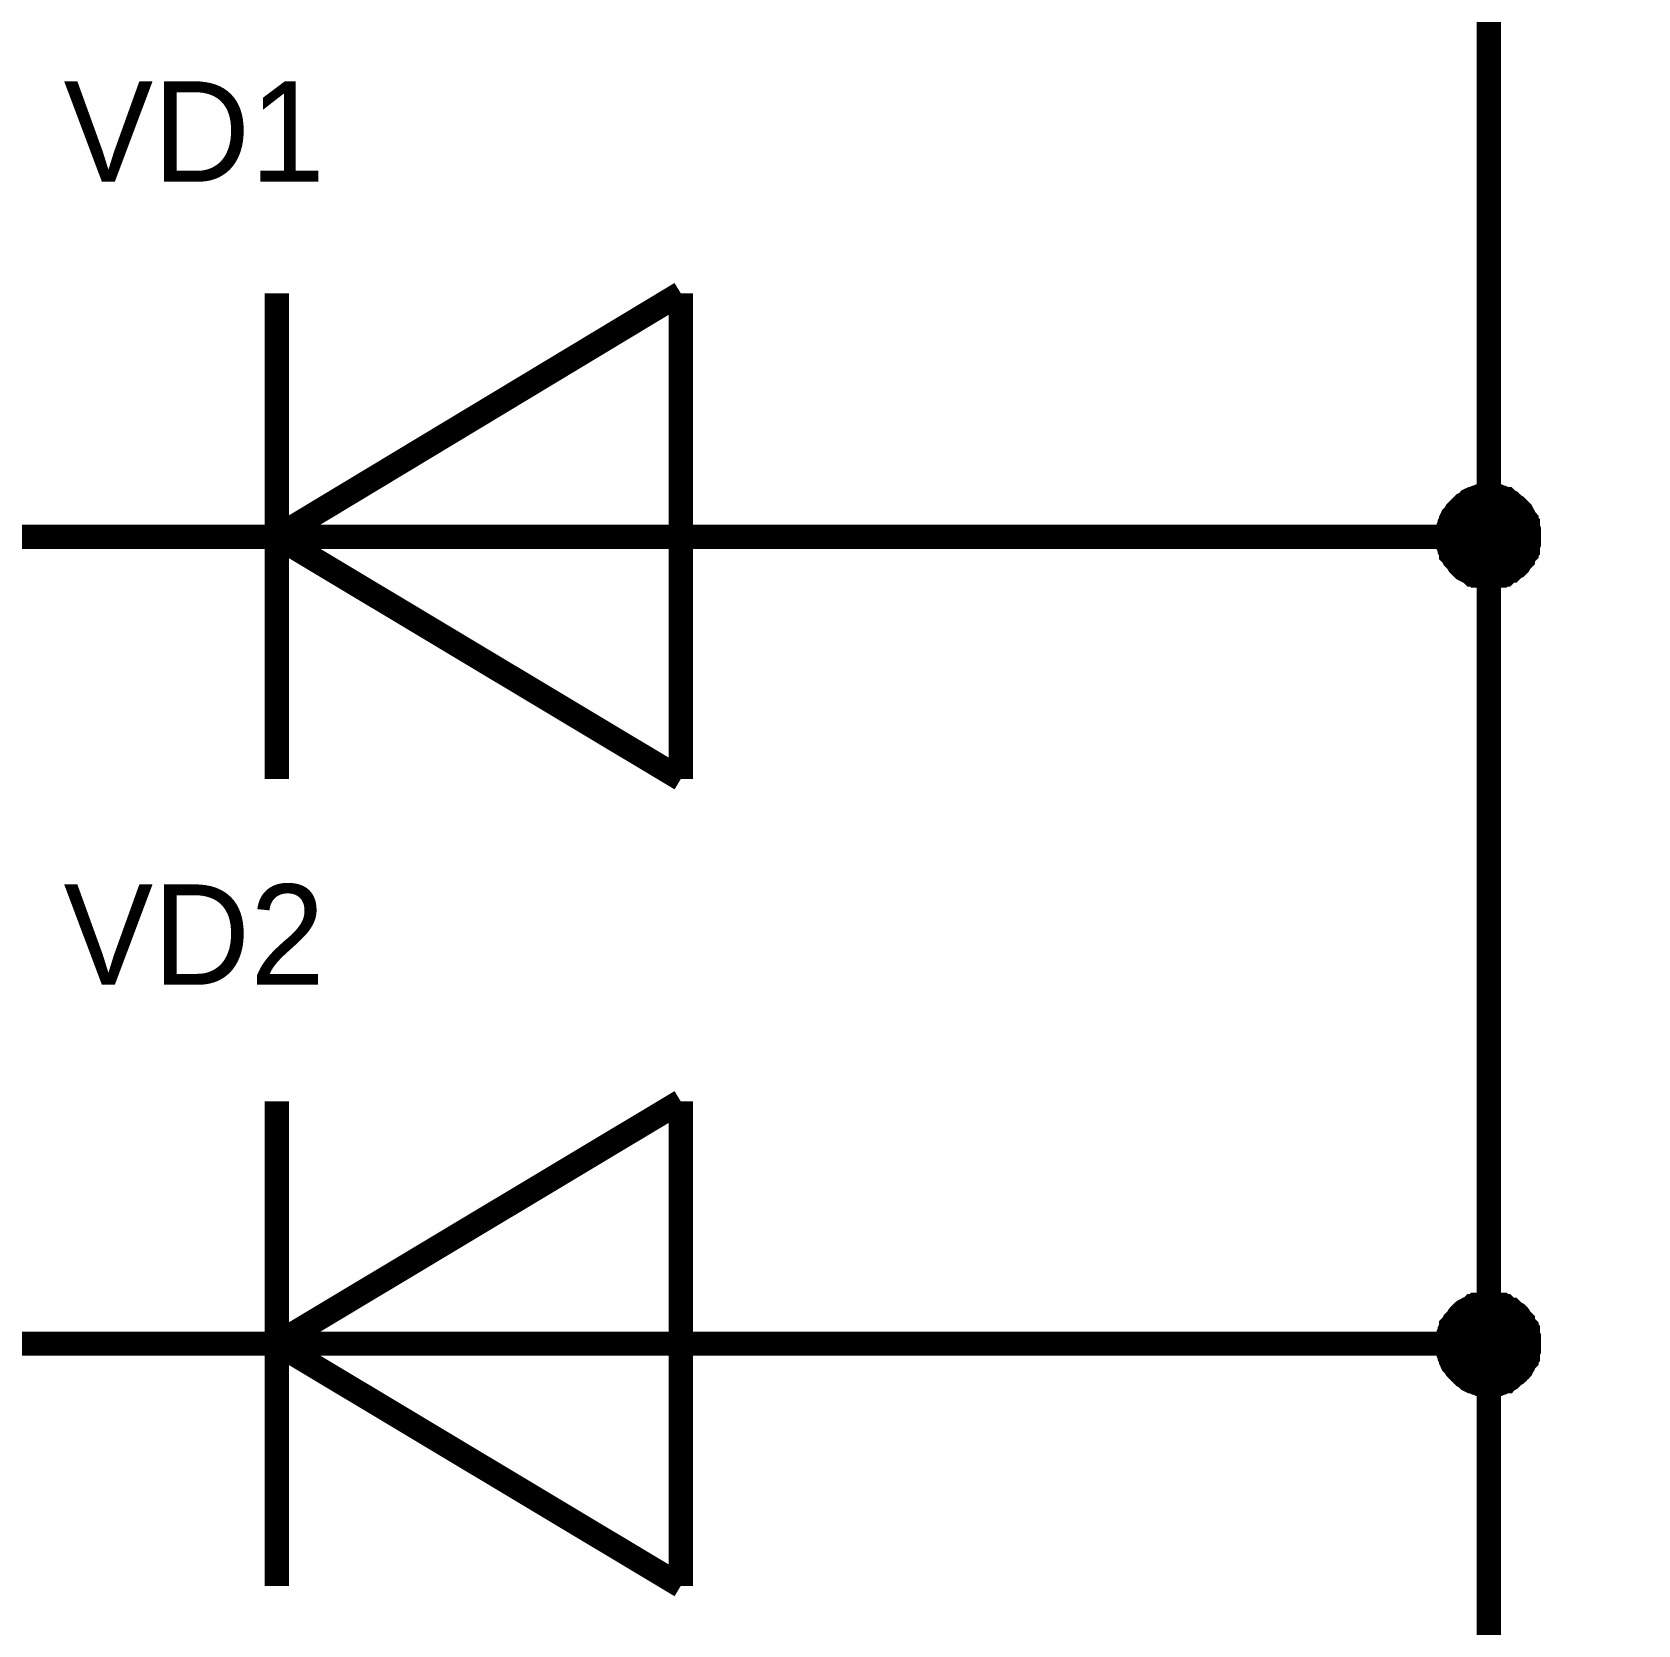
# Model space of a CAD drawing. Header units: millimetres. Extents: x 0 to 841, y 0 to 594.
# Drawn here: x 167.07 to 186.94, y 341.52 to 361.23 of the extents above; entities that cross this region are included whole.
import ezdxf

# ---------------------------------------------------------------- set-up
doc = ezdxf.new("R2010")
doc.units = ezdxf.units.MM
doc.layers.add('Sheet', color=255, linetype='Continuous')

msp = doc.modelspace()

# ---------------------------------------------------------------- linework, layer by layer
at = {"layer": 'Sheet', "const_width": 0.3}
for points in [[(200.079, 372.493), (185.095, 372.493), (185.095, 364.99), (185.095, 354.986), (185.095, 344.998), (185.095, 334.995), (185.095, 322.49), (135.11, 322.49)], [(175.094, 358), (170.094, 354.986)], [(170.094, 351.988), (170.094, 358)], [(175.094, 351.988), (175.094, 358)], [(184.582, 354.986), (184.582, 355.018), (184.582, 355.033), (184.582, 355.064), (184.598, 355.095), (184.598, 355.111), (184.613, 355.142), (184.613, 355.157), (184.629, 355.188), (184.629, 355.204), (184.644, 355.235), (184.66, 355.251), (184.675, 355.266), (184.691, 355.297), (184.706, 355.313), (184.722, 355.328), (184.737, 355.344), (184.753, 355.359), (184.768, 355.375), (184.784, 355.39), (184.815, 355.406), (184.831, 355.421), (184.846, 355.437), (184.877, 355.452), (184.893, 355.452), (184.924, 355.468), (184.939, 355.468), (184.97, 355.484), (184.986, 355.484), (185.017, 355.499), (185.048, 355.499), (185.063, 355.499), (185.095, 355.499)], [(184.582, 354.986), (184.582, 355.018), (184.582, 355.033), (184.582, 355.064), (184.598, 355.095), (184.598, 355.111), (184.613, 355.142), (184.613, 355.157), (184.629, 355.188), (184.629, 355.204), (184.644, 355.235), (184.66, 355.251), (184.675, 355.266), (184.691, 355.297), (184.706, 355.313), (184.722, 355.328), (184.737, 355.344), (184.753, 355.359), (184.768, 355.375), (184.784, 355.39), (184.815, 355.406), (184.831, 355.421), (184.846, 355.437), (184.877, 355.452), (184.893, 355.452), (184.924, 355.468), (184.939, 355.468), (184.97, 355.484), (184.986, 355.484), (185.017, 355.499), (185.048, 355.499), (185.063, 355.499), (185.095, 355.499)], [(184.582, 354.986), (184.582, 355.018), (184.582, 355.033), (184.582, 355.064), (184.598, 355.095), (184.598, 355.111), (184.613, 355.142), (184.613, 355.157), (184.629, 355.188), (184.629, 355.204), (184.644, 355.235), (184.66, 355.251), (184.675, 355.266), (184.691, 355.297), (184.706, 355.313), (184.722, 355.328), (184.737, 355.344), (184.753, 355.359), (184.768, 355.375), (184.784, 355.39), (184.815, 355.406), (184.831, 355.421), (184.846, 355.437), (184.877, 355.452), (184.893, 355.452), (184.924, 355.468), (184.939, 355.468), (184.97, 355.484), (184.986, 355.484), (185.017, 355.499), (185.048, 355.499), (185.063, 355.499), (185.095, 355.499)], [(184.582, 354.986), (184.582, 355.018), (184.582, 355.033), (184.582, 355.064), (184.598, 355.095), (184.598, 355.111), (184.613, 355.142), (184.613, 355.157), (184.629, 355.188), (184.629, 355.204), (184.644, 355.235), (184.66, 355.251), (184.675, 355.266), (184.691, 355.297), (184.706, 355.313), (184.722, 355.328), (184.737, 355.344), (184.753, 355.359), (184.768, 355.375), (184.784, 355.39), (184.815, 355.406), (184.831, 355.421), (184.846, 355.437), (184.877, 355.452), (184.893, 355.452), (184.924, 355.468), (184.939, 355.468), (184.97, 355.484), (184.986, 355.484), (185.017, 355.499), (185.048, 355.499), (185.063, 355.499), (185.095, 355.499)], [(184.582, 354.986), (184.582, 355.018), (184.582, 355.033), (184.582, 355.064), (184.598, 355.095), (184.598, 355.111), (184.613, 355.142), (184.613, 355.157), (184.629, 355.188), (184.629, 355.204), (184.644, 355.235), (184.66, 355.251), (184.675, 355.266), (184.691, 355.297), (184.706, 355.313), (184.722, 355.328), (184.737, 355.344), (184.753, 355.359), (184.768, 355.375), (184.784, 355.39), (184.815, 355.406), (184.831, 355.421), (184.846, 355.437), (184.877, 355.452), (184.893, 355.452), (184.924, 355.468), (184.939, 355.468), (184.97, 355.484), (184.986, 355.484), (185.017, 355.499), (185.048, 355.499), (185.063, 355.499), (185.095, 355.499)], [(184.582, 354.986), (184.582, 355.018), (184.582, 355.033), (184.582, 355.064), (184.598, 355.095), (184.598, 355.111), (184.613, 355.142), (184.613, 355.157), (184.629, 355.188), (184.629, 355.204), (184.644, 355.235), (184.66, 355.251), (184.675, 355.266), (184.691, 355.297), (184.706, 355.313), (184.722, 355.328), (184.737, 355.344), (184.753, 355.359), (184.768, 355.375), (184.784, 355.39), (184.815, 355.406), (184.831, 355.421), (184.846, 355.437), (184.877, 355.452), (184.893, 355.452), (184.924, 355.468), (184.939, 355.468), (184.97, 355.484), (184.986, 355.484), (185.017, 355.499), (185.048, 355.499), (185.063, 355.499), (185.095, 355.499)], [(184.582, 354.986), (184.582, 355.018), (184.582, 355.033), (184.582, 355.064), (184.598, 355.095), (184.598, 355.111), (184.613, 355.142), (184.613, 355.157), (184.629, 355.188), (184.629, 355.204), (184.644, 355.235), (184.66, 355.251), (184.675, 355.266), (184.691, 355.297), (184.706, 355.313), (184.722, 355.328), (184.737, 355.344), (184.753, 355.359), (184.768, 355.375), (184.784, 355.39), (184.815, 355.406), (184.831, 355.421), (184.846, 355.437), (184.877, 355.452), (184.893, 355.452), (184.924, 355.468), (184.939, 355.468), (184.97, 355.484), (184.986, 355.484), (185.017, 355.499), (185.048, 355.499), (185.063, 355.499), (185.095, 355.499)], [(184.582, 354.986), (184.582, 355.018), (184.582, 355.033), (184.582, 355.064), (184.598, 355.095), (184.598, 355.111), (184.613, 355.142), (184.613, 355.157), (184.629, 355.188), (184.629, 355.204), (184.644, 355.235), (184.66, 355.251), (184.675, 355.266), (184.691, 355.297), (184.706, 355.313), (184.722, 355.328), (184.737, 355.344), (184.753, 355.359), (184.768, 355.375), (184.784, 355.39), (184.815, 355.406), (184.831, 355.421), (184.846, 355.437), (184.877, 355.452), (184.893, 355.452), (184.924, 355.468), (184.939, 355.468), (184.97, 355.484), (184.986, 355.484), (185.017, 355.499), (185.048, 355.499), (185.063, 355.499), (185.095, 355.499)], [(185.095, 355.499), (185.095, 355.499)], [(185.095, 355.499), (185.126, 355.499), (185.141, 355.499), (185.172, 355.499), (185.203, 355.484), (185.219, 355.484), (185.25, 355.468), (185.265, 355.468), (185.296, 355.452), (185.312, 355.452), (185.327, 355.437), (185.359, 355.421), (185.374, 355.406), (185.39, 355.39), (185.405, 355.375), (185.436, 355.359), (185.452, 355.344), (185.467, 355.328), (185.483, 355.313), (185.498, 355.297), (185.514, 355.266), (185.514, 355.251), (185.529, 355.235), (185.545, 355.204), (185.56, 355.188), (185.56, 355.157), (185.576, 355.142), (185.576, 355.111), (185.576, 355.095), (185.591, 355.064), (185.591, 355.033), (185.591, 355.018), (185.591, 354.986)], [(185.095, 355.499), (185.095, 355.499)], [(185.095, 355.499), (185.126, 355.499), (185.141, 355.499), (185.172, 355.499), (185.203, 355.484), (185.219, 355.484), (185.25, 355.468), (185.265, 355.468), (185.296, 355.452), (185.312, 355.452), (185.327, 355.437), (185.359, 355.421), (185.374, 355.406), (185.39, 355.39), (185.405, 355.375), (185.436, 355.359), (185.452, 355.344), (185.467, 355.328), (185.483, 355.313), (185.498, 355.297), (185.514, 355.266), (185.514, 355.251), (185.529, 355.235), (185.545, 355.204), (185.56, 355.188), (185.56, 355.157), (185.576, 355.142), (185.576, 355.111), (185.576, 355.095), (185.591, 355.064), (185.591, 355.033), (185.591, 355.018), (185.591, 354.986)], [(185.095, 355.499), (185.095, 355.499)], [(185.095, 355.499), (185.126, 355.499), (185.141, 355.499), (185.172, 355.499), (185.203, 355.484), (185.219, 355.484), (185.25, 355.468), (185.265, 355.468), (185.296, 355.452), (185.312, 355.452), (185.327, 355.437), (185.359, 355.421), (185.374, 355.406), (185.39, 355.39), (185.405, 355.375), (185.436, 355.359), (185.452, 355.344), (185.467, 355.328), (185.483, 355.313), (185.498, 355.297), (185.514, 355.266), (185.514, 355.251), (185.529, 355.235), (185.545, 355.204), (185.56, 355.188), (185.56, 355.157), (185.576, 355.142), (185.576, 355.111), (185.576, 355.095), (185.591, 355.064), (185.591, 355.033), (185.591, 355.018), (185.591, 354.986)], [(185.095, 355.499), (185.095, 355.499)], [(185.095, 355.499), (185.126, 355.499), (185.141, 355.499), (185.172, 355.499), (185.203, 355.484), (185.219, 355.484), (185.25, 355.468), (185.265, 355.468), (185.296, 355.452), (185.312, 355.452), (185.327, 355.437), (185.359, 355.421), (185.374, 355.406), (185.39, 355.39), (185.405, 355.375), (185.436, 355.359), (185.452, 355.344), (185.467, 355.328), (185.483, 355.313), (185.498, 355.297), (185.514, 355.266), (185.514, 355.251), (185.529, 355.235), (185.545, 355.204), (185.56, 355.188), (185.56, 355.157), (185.576, 355.142), (185.576, 355.111), (185.576, 355.095), (185.591, 355.064), (185.591, 355.033), (185.591, 355.018), (185.591, 354.986)], [(185.095, 355.499), (185.095, 355.499)], [(185.095, 355.499), (185.126, 355.499), (185.141, 355.499), (185.172, 355.499), (185.203, 355.484), (185.219, 355.484), (185.25, 355.468), (185.265, 355.468), (185.296, 355.452), (185.312, 355.452), (185.327, 355.437), (185.359, 355.421), (185.374, 355.406), (185.39, 355.39), (185.405, 355.375), (185.436, 355.359), (185.452, 355.344), (185.467, 355.328), (185.483, 355.313), (185.498, 355.297), (185.514, 355.266), (185.514, 355.251), (185.529, 355.235), (185.545, 355.204), (185.56, 355.188), (185.56, 355.157), (185.576, 355.142), (185.576, 355.111), (185.576, 355.095), (185.591, 355.064), (185.591, 355.033), (185.591, 355.018), (185.591, 354.986)], [(185.095, 355.499), (185.095, 355.499)], [(185.095, 355.499), (185.126, 355.499), (185.141, 355.499), (185.172, 355.499), (185.203, 355.484), (185.219, 355.484), (185.25, 355.468), (185.265, 355.468), (185.296, 355.452), (185.312, 355.452), (185.327, 355.437), (185.359, 355.421), (185.374, 355.406), (185.39, 355.39), (185.405, 355.375), (185.436, 355.359), (185.452, 355.344), (185.467, 355.328), (185.483, 355.313), (185.498, 355.297), (185.514, 355.266), (185.514, 355.251), (185.529, 355.235), (185.545, 355.204), (185.56, 355.188), (185.56, 355.157), (185.576, 355.142), (185.576, 355.111), (185.576, 355.095), (185.591, 355.064), (185.591, 355.033), (185.591, 355.018), (185.591, 354.986)], [(185.095, 355.499), (185.095, 355.499)], [(185.095, 355.499), (185.126, 355.499), (185.141, 355.499), (185.172, 355.499), (185.203, 355.484), (185.219, 355.484), (185.25, 355.468), (185.265, 355.468), (185.296, 355.452), (185.312, 355.452), (185.327, 355.437), (185.359, 355.421), (185.374, 355.406), (185.39, 355.39), (185.405, 355.375), (185.436, 355.359), (185.452, 355.344), (185.467, 355.328), (185.483, 355.313), (185.498, 355.297), (185.514, 355.266), (185.514, 355.251), (185.529, 355.235), (185.545, 355.204), (185.56, 355.188), (185.56, 355.157), (185.576, 355.142), (185.576, 355.111), (185.576, 355.095), (185.591, 355.064), (185.591, 355.033), (185.591, 355.018), (185.591, 354.986)], [(185.095, 355.499), (185.095, 355.499)], [(185.095, 355.499), (185.126, 355.499), (185.141, 355.499), (185.172, 355.499), (185.203, 355.484), (185.219, 355.484), (185.25, 355.468), (185.265, 355.468), (185.296, 355.452), (185.312, 355.452), (185.327, 355.437), (185.359, 355.421), (185.374, 355.406), (185.39, 355.39), (185.405, 355.375), (185.436, 355.359), (185.452, 355.344), (185.467, 355.328), (185.483, 355.313), (185.498, 355.297), (185.514, 355.266), (185.514, 355.251), (185.529, 355.235), (185.545, 355.204), (185.56, 355.188), (185.56, 355.157), (185.576, 355.142), (185.576, 355.111), (185.576, 355.095), (185.591, 355.064), (185.591, 355.033), (185.591, 355.018), (185.591, 354.986)], [(167.594, 354.986), (165.094, 354.986)], [(177.594, 354.986), (167.594, 354.986)], [(170.094, 354.986), (175.094, 351.988)], [(177.594, 354.986), (180.094, 354.986)], [(180.094, 354.986), (185.095, 354.986)], [(185.095, 354.489), (185.063, 354.489), (185.048, 354.489), (185.017, 354.489), (184.986, 354.505), (184.97, 354.505), (184.939, 354.505), (184.924, 354.52), (184.893, 354.52), (184.877, 354.536), (184.846, 354.552), (184.831, 354.567), (184.815, 354.567), (184.784, 354.583), (184.768, 354.598), (184.753, 354.614), (184.737, 354.629), (184.722, 354.645), (184.706, 354.676), (184.691, 354.691), (184.675, 354.707), (184.66, 354.722), (184.644, 354.753), (184.629, 354.769), (184.629, 354.785), (184.613, 354.816), (184.613, 354.831), (184.598, 354.862), (184.598, 354.878), (184.582, 354.909), (184.582, 354.94), (184.582, 354.955), (184.582, 354.986)], [(184.582, 354.986), (184.582, 354.986)], [(185.095, 354.489), (185.063, 354.489), (185.048, 354.489), (185.017, 354.489), (184.986, 354.505), (184.97, 354.505), (184.939, 354.505), (184.924, 354.52), (184.893, 354.52), (184.877, 354.536), (184.846, 354.552), (184.831, 354.567), (184.815, 354.567), (184.784, 354.583), (184.768, 354.598), (184.753, 354.614), (184.737, 354.629), (184.722, 354.645), (184.706, 354.676), (184.691, 354.691), (184.675, 354.707), (184.66, 354.722), (184.644, 354.753), (184.629, 354.769), (184.629, 354.785), (184.613, 354.816), (184.613, 354.831), (184.598, 354.862), (184.598, 354.878), (184.582, 354.909), (184.582, 354.94), (184.582, 354.955), (184.582, 354.986)], [(184.582, 354.986), (184.582, 354.986)], [(185.095, 354.489), (185.063, 354.489), (185.048, 354.489), (185.017, 354.489), (184.986, 354.505), (184.97, 354.505), (184.939, 354.505), (184.924, 354.52), (184.893, 354.52), (184.877, 354.536), (184.846, 354.552), (184.831, 354.567), (184.815, 354.567), (184.784, 354.583), (184.768, 354.598), (184.753, 354.614), (184.737, 354.629), (184.722, 354.645), (184.706, 354.676), (184.691, 354.691), (184.675, 354.707), (184.66, 354.722), (184.644, 354.753), (184.629, 354.769), (184.629, 354.785), (184.613, 354.816), (184.613, 354.831), (184.598, 354.862), (184.598, 354.878), (184.582, 354.909), (184.582, 354.94), (184.582, 354.955), (184.582, 354.986)], [(184.582, 354.986), (184.582, 354.986)], [(185.095, 354.489), (185.063, 354.489), (185.048, 354.489), (185.017, 354.489), (184.986, 354.505), (184.97, 354.505), (184.939, 354.505), (184.924, 354.52), (184.893, 354.52), (184.877, 354.536), (184.846, 354.552), (184.831, 354.567), (184.815, 354.567), (184.784, 354.583), (184.768, 354.598), (184.753, 354.614), (184.737, 354.629), (184.722, 354.645), (184.706, 354.676), (184.691, 354.691), (184.675, 354.707), (184.66, 354.722), (184.644, 354.753), (184.629, 354.769), (184.629, 354.785), (184.613, 354.816), (184.613, 354.831), (184.598, 354.862), (184.598, 354.878), (184.582, 354.909), (184.582, 354.94), (184.582, 354.955), (184.582, 354.986)], [(184.582, 354.986), (184.582, 354.986)], [(185.095, 354.489), (185.063, 354.489), (185.048, 354.489), (185.017, 354.489), (184.986, 354.505), (184.97, 354.505), (184.939, 354.505), (184.924, 354.52), (184.893, 354.52), (184.877, 354.536), (184.846, 354.552), (184.831, 354.567), (184.815, 354.567), (184.784, 354.583), (184.768, 354.598), (184.753, 354.614), (184.737, 354.629), (184.722, 354.645), (184.706, 354.676), (184.691, 354.691), (184.675, 354.707), (184.66, 354.722), (184.644, 354.753), (184.629, 354.769), (184.629, 354.785), (184.613, 354.816), (184.613, 354.831), (184.598, 354.862), (184.598, 354.878), (184.582, 354.909), (184.582, 354.94), (184.582, 354.955), (184.582, 354.986)], [(184.582, 354.986), (184.582, 354.986)], [(185.095, 354.489), (185.063, 354.489), (185.048, 354.489), (185.017, 354.489), (184.986, 354.505), (184.97, 354.505), (184.939, 354.505), (184.924, 354.52), (184.893, 354.52), (184.877, 354.536), (184.846, 354.552), (184.831, 354.567), (184.815, 354.567), (184.784, 354.583), (184.768, 354.598), (184.753, 354.614), (184.737, 354.629), (184.722, 354.645), (184.706, 354.676), (184.691, 354.691), (184.675, 354.707), (184.66, 354.722), (184.644, 354.753), (184.629, 354.769), (184.629, 354.785), (184.613, 354.816), (184.613, 354.831), (184.598, 354.862), (184.598, 354.878), (184.582, 354.909), (184.582, 354.94), (184.582, 354.955), (184.582, 354.986)], [(184.582, 354.986), (184.582, 354.986)], [(185.095, 354.489), (185.063, 354.489), (185.048, 354.489), (185.017, 354.489), (184.986, 354.505), (184.97, 354.505), (184.939, 354.505), (184.924, 354.52), (184.893, 354.52), (184.877, 354.536), (184.846, 354.552), (184.831, 354.567), (184.815, 354.567), (184.784, 354.583), (184.768, 354.598), (184.753, 354.614), (184.737, 354.629), (184.722, 354.645), (184.706, 354.676), (184.691, 354.691), (184.675, 354.707), (184.66, 354.722), (184.644, 354.753), (184.629, 354.769), (184.629, 354.785), (184.613, 354.816), (184.613, 354.831), (184.598, 354.862), (184.598, 354.878), (184.582, 354.909), (184.582, 354.94), (184.582, 354.955), (184.582, 354.986)], [(184.582, 354.986), (184.582, 354.986)], [(185.095, 354.489), (185.063, 354.489), (185.048, 354.489), (185.017, 354.489), (184.986, 354.505), (184.97, 354.505), (184.939, 354.505), (184.924, 354.52), (184.893, 354.52), (184.877, 354.536), (184.846, 354.552), (184.831, 354.567), (184.815, 354.567), (184.784, 354.583), (184.768, 354.598), (184.753, 354.614), (184.737, 354.629), (184.722, 354.645), (184.706, 354.676), (184.691, 354.691), (184.675, 354.707), (184.66, 354.722), (184.644, 354.753), (184.629, 354.769), (184.629, 354.785), (184.613, 354.816), (184.613, 354.831), (184.598, 354.862), (184.598, 354.878), (184.582, 354.909), (184.582, 354.94), (184.582, 354.955), (184.582, 354.986)], [(184.582, 354.986), (184.582, 354.986)], [(185.591, 354.986), (185.591, 354.955), (185.591, 354.94), (185.591, 354.909), (185.576, 354.878), (185.576, 354.862), (185.576, 354.831), (185.56, 354.816), (185.56, 354.785), (185.545, 354.769), (185.529, 354.753), (185.514, 354.722), (185.514, 354.707), (185.498, 354.691), (185.483, 354.676), (185.467, 354.645), (185.452, 354.629), (185.436, 354.614), (185.405, 354.598), (185.39, 354.583), (185.374, 354.567), (185.359, 354.567), (185.327, 354.552), (185.312, 354.536), (185.296, 354.52), (185.265, 354.52), (185.25, 354.505), (185.219, 354.505), (185.203, 354.505), (185.172, 354.489), (185.141, 354.489), (185.126, 354.489), (185.095, 354.489)], [(185.591, 354.986), (185.591, 354.955), (185.591, 354.94), (185.591, 354.909), (185.576, 354.878), (185.576, 354.862), (185.576, 354.831), (185.56, 354.816), (185.56, 354.785), (185.545, 354.769), (185.529, 354.753), (185.514, 354.722), (185.514, 354.707), (185.498, 354.691), (185.483, 354.676), (185.467, 354.645), (185.452, 354.629), (185.436, 354.614), (185.405, 354.598), (185.39, 354.583), (185.374, 354.567), (185.359, 354.567), (185.327, 354.552), (185.312, 354.536), (185.296, 354.52), (185.265, 354.52), (185.25, 354.505), (185.219, 354.505), (185.203, 354.505), (185.172, 354.489), (185.141, 354.489), (185.126, 354.489), (185.095, 354.489)], [(185.591, 354.986), (185.591, 354.955), (185.591, 354.94), (185.591, 354.909), (185.576, 354.878), (185.576, 354.862), (185.576, 354.831), (185.56, 354.816), (185.56, 354.785), (185.545, 354.769), (185.529, 354.753), (185.514, 354.722), (185.514, 354.707), (185.498, 354.691), (185.483, 354.676), (185.467, 354.645), (185.452, 354.629), (185.436, 354.614), (185.405, 354.598), (185.39, 354.583), (185.374, 354.567), (185.359, 354.567), (185.327, 354.552), (185.312, 354.536), (185.296, 354.52), (185.265, 354.52), (185.25, 354.505), (185.219, 354.505), (185.203, 354.505), (185.172, 354.489), (185.141, 354.489), (185.126, 354.489), (185.095, 354.489)], [(185.591, 354.986), (185.591, 354.955), (185.591, 354.94), (185.591, 354.909), (185.576, 354.878), (185.576, 354.862), (185.576, 354.831), (185.56, 354.816), (185.56, 354.785), (185.545, 354.769), (185.529, 354.753), (185.514, 354.722), (185.514, 354.707), (185.498, 354.691), (185.483, 354.676), (185.467, 354.645), (185.452, 354.629), (185.436, 354.614), (185.405, 354.598), (185.39, 354.583), (185.374, 354.567), (185.359, 354.567), (185.327, 354.552), (185.312, 354.536), (185.296, 354.52), (185.265, 354.52), (185.25, 354.505), (185.219, 354.505), (185.203, 354.505), (185.172, 354.489), (185.141, 354.489), (185.126, 354.489), (185.095, 354.489)], [(185.591, 354.986), (185.591, 354.955), (185.591, 354.94), (185.591, 354.909), (185.576, 354.878), (185.576, 354.862), (185.576, 354.831), (185.56, 354.816), (185.56, 354.785), (185.545, 354.769), (185.529, 354.753), (185.514, 354.722), (185.514, 354.707), (185.498, 354.691), (185.483, 354.676), (185.467, 354.645), (185.452, 354.629), (185.436, 354.614), (185.405, 354.598), (185.39, 354.583), (185.374, 354.567), (185.359, 354.567), (185.327, 354.552), (185.312, 354.536), (185.296, 354.52), (185.265, 354.52), (185.25, 354.505), (185.219, 354.505), (185.203, 354.505), (185.172, 354.489), (185.141, 354.489), (185.126, 354.489), (185.095, 354.489)], [(185.591, 354.986), (185.591, 354.955), (185.591, 354.94), (185.591, 354.909), (185.576, 354.878), (185.576, 354.862), (185.576, 354.831), (185.56, 354.816), (185.56, 354.785), (185.545, 354.769), (185.529, 354.753), (185.514, 354.722), (185.514, 354.707), (185.498, 354.691), (185.483, 354.676), (185.467, 354.645), (185.452, 354.629), (185.436, 354.614), (185.405, 354.598), (185.39, 354.583), (185.374, 354.567), (185.359, 354.567), (185.327, 354.552), (185.312, 354.536), (185.296, 354.52), (185.265, 354.52), (185.25, 354.505), (185.219, 354.505), (185.203, 354.505), (185.172, 354.489), (185.141, 354.489), (185.126, 354.489), (185.095, 354.489)], [(185.591, 354.986), (185.591, 354.955), (185.591, 354.94), (185.591, 354.909), (185.576, 354.878), (185.576, 354.862), (185.576, 354.831), (185.56, 354.816), (185.56, 354.785), (185.545, 354.769), (185.529, 354.753), (185.514, 354.722), (185.514, 354.707), (185.498, 354.691), (185.483, 354.676), (185.467, 354.645), (185.452, 354.629), (185.436, 354.614), (185.405, 354.598), (185.39, 354.583), (185.374, 354.567), (185.359, 354.567), (185.327, 354.552), (185.312, 354.536), (185.296, 354.52), (185.265, 354.52), (185.25, 354.505), (185.219, 354.505), (185.203, 354.505), (185.172, 354.489), (185.141, 354.489), (185.126, 354.489), (185.095, 354.489)], [(185.591, 354.986), (185.591, 354.955), (185.591, 354.94), (185.591, 354.909), (185.576, 354.878), (185.576, 354.862), (185.576, 354.831), (185.56, 354.816), (185.56, 354.785), (185.545, 354.769), (185.529, 354.753), (185.514, 354.722), (185.514, 354.707), (185.498, 354.691), (185.483, 354.676), (185.467, 354.645), (185.452, 354.629), (185.436, 354.614), (185.405, 354.598), (185.39, 354.583), (185.374, 354.567), (185.359, 354.567), (185.327, 354.552), (185.312, 354.536), (185.296, 354.52), (185.265, 354.52), (185.25, 354.505), (185.219, 354.505), (185.203, 354.505), (185.172, 354.489), (185.141, 354.489), (185.126, 354.489), (185.095, 354.489)], [(185.591, 354.986), (185.591, 354.986), (185.591, 354.986), (185.591, 354.986), (185.591, 354.986), (185.591, 354.986), (185.591, 354.986), (185.591, 354.986), (185.591, 354.986), (185.591, 354.986), (185.591, 354.986), (185.591, 354.986), (185.591, 354.986), (185.591, 354.986), (185.591, 354.986), (185.591, 354.986), (185.591, 354.986), (185.591, 354.986), (185.591, 354.986), (185.591, 354.986), (185.591, 354.986), (185.591, 354.986), (185.591, 354.986), (185.591, 354.986), (185.591, 354.986), (185.591, 354.986), (185.591, 354.986), (185.591, 354.986), (185.591, 354.986), (185.591, 354.986), (185.591, 354.986), (185.591, 354.986), (185.591, 354.986)], [(185.591, 354.986), (185.591, 354.986)], [(185.591, 354.986), (185.591, 354.986), (185.591, 354.986), (185.591, 354.986), (185.591, 354.986), (185.591, 354.986), (185.591, 354.986), (185.591, 354.986), (185.591, 354.986), (185.591, 354.986), (185.591, 354.986), (185.591, 354.986), (185.591, 354.986), (185.591, 354.986), (185.591, 354.986), (185.591, 354.986), (185.591, 354.986), (185.591, 354.986), (185.591, 354.986), (185.591, 354.986), (185.591, 354.986), (185.591, 354.986), (185.591, 354.986), (185.591, 354.986), (185.591, 354.986), (185.591, 354.986), (185.591, 354.986), (185.591, 354.986), (185.591, 354.986), (185.591, 354.986), (185.591, 354.986), (185.591, 354.986), (185.591, 354.986)], [(185.591, 354.986), (185.591, 354.986)], [(185.591, 354.986), (185.591, 354.986), (185.591, 354.986), (185.591, 354.986), (185.591, 354.986), (185.591, 354.986), (185.591, 354.986), (185.591, 354.986), (185.591, 354.986), (185.591, 354.986), (185.591, 354.986), (185.591, 354.986), (185.591, 354.986), (185.591, 354.986), (185.591, 354.986), (185.591, 354.986), (185.591, 354.986), (185.591, 354.986), (185.591, 354.986), (185.591, 354.986), (185.591, 354.986), (185.591, 354.986), (185.591, 354.986), (185.591, 354.986), (185.591, 354.986), (185.591, 354.986), (185.591, 354.986), (185.591, 354.986), (185.591, 354.986), (185.591, 354.986), (185.591, 354.986), (185.591, 354.986), (185.591, 354.986)], [(185.591, 354.986), (185.591, 354.986)], [(185.591, 354.986), (185.591, 354.986), (185.591, 354.986), (185.591, 354.986), (185.591, 354.986), (185.591, 354.986), (185.591, 354.986), (185.591, 354.986), (185.591, 354.986), (185.591, 354.986), (185.591, 354.986), (185.591, 354.986), (185.591, 354.986), (185.591, 354.986), (185.591, 354.986), (185.591, 354.986), (185.591, 354.986), (185.591, 354.986), (185.591, 354.986), (185.591, 354.986), (185.591, 354.986), (185.591, 354.986), (185.591, 354.986), (185.591, 354.986), (185.591, 354.986), (185.591, 354.986), (185.591, 354.986), (185.591, 354.986), (185.591, 354.986), (185.591, 354.986), (185.591, 354.986), (185.591, 354.986), (185.591, 354.986)], [(185.591, 354.986), (185.591, 354.986)], [(185.591, 354.986), (185.591, 354.986), (185.591, 354.986), (185.591, 354.986), (185.591, 354.986), (185.591, 354.986), (185.591, 354.986), (185.591, 354.986), (185.591, 354.986), (185.591, 354.986), (185.591, 354.986), (185.591, 354.986), (185.591, 354.986), (185.591, 354.986), (185.591, 354.986), (185.591, 354.986), (185.591, 354.986), (185.591, 354.986), (185.591, 354.986), (185.591, 354.986), (185.591, 354.986), (185.591, 354.986), (185.591, 354.986), (185.591, 354.986), (185.591, 354.986), (185.591, 354.986), (185.591, 354.986), (185.591, 354.986), (185.591, 354.986), (185.591, 354.986), (185.591, 354.986), (185.591, 354.986), (185.591, 354.986)], [(185.591, 354.986), (185.591, 354.986)], [(185.591, 354.986), (185.591, 354.986), (185.591, 354.986), (185.591, 354.986), (185.591, 354.986), (185.591, 354.986), (185.591, 354.986), (185.591, 354.986), (185.591, 354.986), (185.591, 354.986), (185.591, 354.986), (185.591, 354.986), (185.591, 354.986), (185.591, 354.986), (185.591, 354.986), (185.591, 354.986), (185.591, 354.986), (185.591, 354.986), (185.591, 354.986), (185.591, 354.986), (185.591, 354.986), (185.591, 354.986), (185.591, 354.986), (185.591, 354.986), (185.591, 354.986), (185.591, 354.986), (185.591, 354.986), (185.591, 354.986), (185.591, 354.986), (185.591, 354.986), (185.591, 354.986), (185.591, 354.986), (185.591, 354.986)], [(185.591, 354.986), (185.591, 354.986)], [(185.591, 354.986), (185.591, 354.986), (185.591, 354.986), (185.591, 354.986), (185.591, 354.986), (185.591, 354.986), (185.591, 354.986), (185.591, 354.986), (185.591, 354.986), (185.591, 354.986), (185.591, 354.986), (185.591, 354.986), (185.591, 354.986), (185.591, 354.986), (185.591, 354.986), (185.591, 354.986), (185.591, 354.986), (185.591, 354.986), (185.591, 354.986), (185.591, 354.986), (185.591, 354.986), (185.591, 354.986), (185.591, 354.986), (185.591, 354.986), (185.591, 354.986), (185.591, 354.986), (185.591, 354.986), (185.591, 354.986), (185.591, 354.986), (185.591, 354.986), (185.591, 354.986), (185.591, 354.986), (185.591, 354.986)], [(185.591, 354.986), (185.591, 354.986)], [(185.591, 354.986), (185.591, 354.986), (185.591, 354.986), (185.591, 354.986), (185.591, 354.986), (185.591, 354.986), (185.591, 354.986), (185.591, 354.986), (185.591, 354.986), (185.591, 354.986), (185.591, 354.986), (185.591, 354.986), (185.591, 354.986), (185.591, 354.986), (185.591, 354.986), (185.591, 354.986), (185.591, 354.986), (185.591, 354.986), (185.591, 354.986), (185.591, 354.986), (185.591, 354.986), (185.591, 354.986), (185.591, 354.986), (185.591, 354.986), (185.591, 354.986), (185.591, 354.986), (185.591, 354.986), (185.591, 354.986), (185.591, 354.986), (185.591, 354.986), (185.591, 354.986), (185.591, 354.986), (185.591, 354.986)], [(185.591, 354.986), (185.591, 354.986)], [(175.094, 347.996), (170.094, 344.998)], [(170.094, 342), (170.094, 347.996)], [(175.094, 342), (175.094, 347.996)], [(184.582, 344.998), (184.582, 345.029), (184.582, 345.045), (184.582, 345.076), (184.598, 345.107), (184.598, 345.123), (184.613, 345.154), (184.613, 345.169), (184.629, 345.2), (184.629, 345.216), (184.644, 345.231), (184.66, 345.263), (184.675, 345.278), (184.691, 345.294), (184.706, 345.309), (184.722, 345.34), (184.737, 345.356), (184.753, 345.371), (184.768, 345.387), (184.784, 345.402), (184.815, 345.418), (184.831, 345.418), (184.846, 345.433), (184.877, 345.449), (184.893, 345.464), (184.924, 345.464), (184.939, 345.48), (184.97, 345.48), (184.986, 345.48), (185.017, 345.496), (185.048, 345.496), (185.063, 345.496), (185.095, 345.496)], [(184.582, 344.998), (184.582, 345.029), (184.582, 345.045), (184.582, 345.076), (184.598, 345.107), (184.598, 345.123), (184.613, 345.154), (184.613, 345.169), (184.629, 345.2), (184.629, 345.216), (184.644, 345.231), (184.66, 345.263), (184.675, 345.278), (184.691, 345.294), (184.706, 345.309), (184.722, 345.34), (184.737, 345.356), (184.753, 345.371), (184.768, 345.387), (184.784, 345.402), (184.815, 345.418), (184.831, 345.418), (184.846, 345.433), (184.877, 345.449), (184.893, 345.464), (184.924, 345.464), (184.939, 345.48), (184.97, 345.48), (184.986, 345.48), (185.017, 345.496), (185.048, 345.496), (185.063, 345.496), (185.095, 345.496)], [(184.582, 344.998), (184.582, 345.029), (184.582, 345.045), (184.582, 345.076), (184.598, 345.107), (184.598, 345.123), (184.613, 345.154), (184.613, 345.169), (184.629, 345.2), (184.629, 345.216), (184.644, 345.231), (184.66, 345.263), (184.675, 345.278), (184.691, 345.294), (184.706, 345.309), (184.722, 345.34), (184.737, 345.356), (184.753, 345.371), (184.768, 345.387), (184.784, 345.402), (184.815, 345.418), (184.831, 345.418), (184.846, 345.433), (184.877, 345.449), (184.893, 345.464), (184.924, 345.464), (184.939, 345.48), (184.97, 345.48), (184.986, 345.48), (185.017, 345.496), (185.048, 345.496), (185.063, 345.496), (185.095, 345.496)], [(184.582, 344.998), (184.582, 345.029), (184.582, 345.045), (184.582, 345.076), (184.598, 345.107), (184.598, 345.123), (184.613, 345.154), (184.613, 345.169), (184.629, 345.2), (184.629, 345.216), (184.644, 345.231), (184.66, 345.263), (184.675, 345.278), (184.691, 345.294), (184.706, 345.309), (184.722, 345.34), (184.737, 345.356), (184.753, 345.371), (184.768, 345.387), (184.784, 345.402), (184.815, 345.418), (184.831, 345.418), (184.846, 345.433), (184.877, 345.449), (184.893, 345.464), (184.924, 345.464), (184.939, 345.48), (184.97, 345.48), (184.986, 345.48), (185.017, 345.496), (185.048, 345.496), (185.063, 345.496), (185.095, 345.496)], [(184.582, 344.998), (184.582, 345.029), (184.582, 345.045), (184.582, 345.076), (184.598, 345.107), (184.598, 345.123), (184.613, 345.154), (184.613, 345.169), (184.629, 345.2), (184.629, 345.216), (184.644, 345.231), (184.66, 345.263), (184.675, 345.278), (184.691, 345.294), (184.706, 345.309), (184.722, 345.34), (184.737, 345.356), (184.753, 345.371), (184.768, 345.387), (184.784, 345.402), (184.815, 345.418), (184.831, 345.418), (184.846, 345.433), (184.877, 345.449), (184.893, 345.464), (184.924, 345.464), (184.939, 345.48), (184.97, 345.48), (184.986, 345.48), (185.017, 345.496), (185.048, 345.496), (185.063, 345.496), (185.095, 345.496)], [(184.582, 344.998), (184.582, 345.029), (184.582, 345.045), (184.582, 345.076), (184.598, 345.107), (184.598, 345.123), (184.613, 345.154), (184.613, 345.169), (184.629, 345.2), (184.629, 345.216), (184.644, 345.231), (184.66, 345.263), (184.675, 345.278), (184.691, 345.294), (184.706, 345.309), (184.722, 345.34), (184.737, 345.356), (184.753, 345.371), (184.768, 345.387), (184.784, 345.402), (184.815, 345.418), (184.831, 345.418), (184.846, 345.433), (184.877, 345.449), (184.893, 345.464), (184.924, 345.464), (184.939, 345.48), (184.97, 345.48), (184.986, 345.48), (185.017, 345.496), (185.048, 345.496), (185.063, 345.496), (185.095, 345.496)], [(184.582, 344.998), (184.582, 345.029), (184.582, 345.045), (184.582, 345.076), (184.598, 345.107), (184.598, 345.123), (184.613, 345.154), (184.613, 345.169), (184.629, 345.2), (184.629, 345.216), (184.644, 345.231), (184.66, 345.263), (184.675, 345.278), (184.691, 345.294), (184.706, 345.309), (184.722, 345.34), (184.737, 345.356), (184.753, 345.371), (184.768, 345.387), (184.784, 345.402), (184.815, 345.418), (184.831, 345.418), (184.846, 345.433), (184.877, 345.449), (184.893, 345.464), (184.924, 345.464), (184.939, 345.48), (184.97, 345.48), (184.986, 345.48), (185.017, 345.496), (185.048, 345.496), (185.063, 345.496), (185.095, 345.496)], [(184.582, 344.998), (184.582, 345.029), (184.582, 345.045), (184.582, 345.076), (184.598, 345.107), (184.598, 345.123), (184.613, 345.154), (184.613, 345.169), (184.629, 345.2), (184.629, 345.216), (184.644, 345.231), (184.66, 345.263), (184.675, 345.278), (184.691, 345.294), (184.706, 345.309), (184.722, 345.34), (184.737, 345.356), (184.753, 345.371), (184.768, 345.387), (184.784, 345.402), (184.815, 345.418), (184.831, 345.418), (184.846, 345.433), (184.877, 345.449), (184.893, 345.464), (184.924, 345.464), (184.939, 345.48), (184.97, 345.48), (184.986, 345.48), (185.017, 345.496), (185.048, 345.496), (185.063, 345.496), (185.095, 345.496)], [(185.095, 345.496), (185.095, 345.496)], [(185.095, 345.496), (185.126, 345.496), (185.141, 345.496), (185.172, 345.496), (185.203, 345.48), (185.219, 345.48), (185.25, 345.48), (185.265, 345.464), (185.296, 345.464), (185.312, 345.449), (185.327, 345.433), (185.359, 345.418), (185.374, 345.418), (185.39, 345.402), (185.405, 345.387), (185.436, 345.371), (185.452, 345.356), (185.467, 345.34), (185.483, 345.309), (185.498, 345.294), (185.514, 345.278), (185.514, 345.263), (185.529, 345.231), (185.545, 345.216), (185.56, 345.2), (185.56, 345.169), (185.576, 345.154), (185.576, 345.123), (185.576, 345.107), (185.591, 345.076), (185.591, 345.045), (185.591, 345.029), (185.591, 344.998)], [(185.095, 345.496), (185.095, 345.496)], [(185.095, 345.496), (185.126, 345.496), (185.141, 345.496), (185.172, 345.496), (185.203, 345.48), (185.219, 345.48), (185.25, 345.48), (185.265, 345.464), (185.296, 345.464), (185.312, 345.449), (185.327, 345.433), (185.359, 345.418), (185.374, 345.418), (185.39, 345.402), (185.405, 345.387), (185.436, 345.371), (185.452, 345.356), (185.467, 345.34), (185.483, 345.309), (185.498, 345.294), (185.514, 345.278), (185.514, 345.263), (185.529, 345.231), (185.545, 345.216), (185.56, 345.2), (185.56, 345.169), (185.576, 345.154), (185.576, 345.123), (185.576, 345.107), (185.591, 345.076), (185.591, 345.045), (185.591, 345.029), (185.591, 344.998)], [(185.095, 345.496), (185.095, 345.496)], [(185.095, 345.496), (185.126, 345.496), (185.141, 345.496), (185.172, 345.496), (185.203, 345.48), (185.219, 345.48), (185.25, 345.48), (185.265, 345.464), (185.296, 345.464), (185.312, 345.449), (185.327, 345.433), (185.359, 345.418), (185.374, 345.418), (185.39, 345.402), (185.405, 345.387), (185.436, 345.371), (185.452, 345.356), (185.467, 345.34), (185.483, 345.309), (185.498, 345.294), (185.514, 345.278), (185.514, 345.263), (185.529, 345.231), (185.545, 345.216), (185.56, 345.2), (185.56, 345.169), (185.576, 345.154), (185.576, 345.123), (185.576, 345.107), (185.591, 345.076), (185.591, 345.045), (185.591, 345.029), (185.591, 344.998)], [(185.095, 345.496), (185.095, 345.496)], [(185.095, 345.496), (185.126, 345.496), (185.141, 345.496), (185.172, 345.496), (185.203, 345.48), (185.219, 345.48), (185.25, 345.48), (185.265, 345.464), (185.296, 345.464), (185.312, 345.449), (185.327, 345.433), (185.359, 345.418), (185.374, 345.418), (185.39, 345.402), (185.405, 345.387), (185.436, 345.371), (185.452, 345.356), (185.467, 345.34), (185.483, 345.309), (185.498, 345.294), (185.514, 345.278), (185.514, 345.263), (185.529, 345.231), (185.545, 345.216), (185.56, 345.2), (185.56, 345.169), (185.576, 345.154), (185.576, 345.123), (185.576, 345.107), (185.591, 345.076), (185.591, 345.045), (185.591, 345.029), (185.591, 344.998)], [(185.095, 345.496), (185.095, 345.496)], [(185.095, 345.496), (185.126, 345.496), (185.141, 345.496), (185.172, 345.496), (185.203, 345.48), (185.219, 345.48), (185.25, 345.48), (185.265, 345.464), (185.296, 345.464), (185.312, 345.449), (185.327, 345.433), (185.359, 345.418), (185.374, 345.418), (185.39, 345.402), (185.405, 345.387), (185.436, 345.371), (185.452, 345.356), (185.467, 345.34), (185.483, 345.309), (185.498, 345.294), (185.514, 345.278), (185.514, 345.263), (185.529, 345.231), (185.545, 345.216), (185.56, 345.2), (185.56, 345.169), (185.576, 345.154), (185.576, 345.123), (185.576, 345.107), (185.591, 345.076), (185.591, 345.045), (185.591, 345.029), (185.591, 344.998)], [(185.095, 345.496), (185.095, 345.496)], [(185.095, 345.496), (185.126, 345.496), (185.141, 345.496), (185.172, 345.496), (185.203, 345.48), (185.219, 345.48), (185.25, 345.48), (185.265, 345.464), (185.296, 345.464), (185.312, 345.449), (185.327, 345.433), (185.359, 345.418), (185.374, 345.418), (185.39, 345.402), (185.405, 345.387), (185.436, 345.371), (185.452, 345.356), (185.467, 345.34), (185.483, 345.309), (185.498, 345.294), (185.514, 345.278), (185.514, 345.263), (185.529, 345.231), (185.545, 345.216), (185.56, 345.2), (185.56, 345.169), (185.576, 345.154), (185.576, 345.123), (185.576, 345.107), (185.591, 345.076), (185.591, 345.045), (185.591, 345.029), (185.591, 344.998)], [(185.095, 345.496), (185.095, 345.496)], [(185.095, 345.496), (185.126, 345.496), (185.141, 345.496), (185.172, 345.496), (185.203, 345.48), (185.219, 345.48), (185.25, 345.48), (185.265, 345.464), (185.296, 345.464), (185.312, 345.449), (185.327, 345.433), (185.359, 345.418), (185.374, 345.418), (185.39, 345.402), (185.405, 345.387), (185.436, 345.371), (185.452, 345.356), (185.467, 345.34), (185.483, 345.309), (185.498, 345.294), (185.514, 345.278), (185.514, 345.263), (185.529, 345.231), (185.545, 345.216), (185.56, 345.2), (185.56, 345.169), (185.576, 345.154), (185.576, 345.123), (185.576, 345.107), (185.591, 345.076), (185.591, 345.045), (185.591, 345.029), (185.591, 344.998)], [(185.095, 345.496), (185.095, 345.496)], [(185.095, 345.496), (185.126, 345.496), (185.141, 345.496), (185.172, 345.496), (185.203, 345.48), (185.219, 345.48), (185.25, 345.48), (185.265, 345.464), (185.296, 345.464), (185.312, 345.449), (185.327, 345.433), (185.359, 345.418), (185.374, 345.418), (185.39, 345.402), (185.405, 345.387), (185.436, 345.371), (185.452, 345.356), (185.467, 345.34), (185.483, 345.309), (185.498, 345.294), (185.514, 345.278), (185.514, 345.263), (185.529, 345.231), (185.545, 345.216), (185.56, 345.2), (185.56, 345.169), (185.576, 345.154), (185.576, 345.123), (185.576, 345.107), (185.591, 345.076), (185.591, 345.045), (185.591, 345.029), (185.591, 344.998)], [(167.594, 344.998), (165.094, 344.998)], [(177.594, 344.998), (167.594, 344.998)], [(170.094, 344.998), (175.094, 342)], [(177.594, 344.998), (180.094, 344.998)], [(180.094, 344.998), (185.095, 344.998)], [(185.095, 344.486), (185.063, 344.486), (185.048, 344.486), (185.017, 344.486), (184.986, 344.501), (184.97, 344.501), (184.939, 344.517), (184.924, 344.517), (184.893, 344.532), (184.877, 344.532), (184.846, 344.548), (184.831, 344.563), (184.815, 344.579), (184.784, 344.595), (184.768, 344.61), (184.753, 344.626), (184.737, 344.641), (184.722, 344.657), (184.706, 344.672), (184.691, 344.688), (184.675, 344.719), (184.66, 344.734), (184.644, 344.75), (184.629, 344.781), (184.629, 344.796), (184.613, 344.828), (184.613, 344.843), (184.598, 344.874), (184.598, 344.89), (184.582, 344.921), (184.582, 344.952), (184.582, 344.967), (184.582, 344.998)], [(184.582, 344.998), (184.582, 344.998)], [(185.095, 344.486), (185.063, 344.486), (185.048, 344.486), (185.017, 344.486), (184.986, 344.501), (184.97, 344.501), (184.939, 344.517), (184.924, 344.517), (184.893, 344.532), (184.877, 344.532), (184.846, 344.548), (184.831, 344.563), (184.815, 344.579), (184.784, 344.595), (184.768, 344.61), (184.753, 344.626), (184.737, 344.641), (184.722, 344.657), (184.706, 344.672), (184.691, 344.688), (184.675, 344.719), (184.66, 344.734), (184.644, 344.75), (184.629, 344.781), (184.629, 344.796), (184.613, 344.828), (184.613, 344.843), (184.598, 344.874), (184.598, 344.89), (184.582, 344.921), (184.582, 344.952), (184.582, 344.967), (184.582, 344.998)], [(184.582, 344.998), (184.582, 344.998)], [(185.095, 344.486), (185.063, 344.486), (185.048, 344.486), (185.017, 344.486), (184.986, 344.501), (184.97, 344.501), (184.939, 344.517), (184.924, 344.517), (184.893, 344.532), (184.877, 344.532), (184.846, 344.548), (184.831, 344.563), (184.815, 344.579), (184.784, 344.595), (184.768, 344.61), (184.753, 344.626), (184.737, 344.641), (184.722, 344.657), (184.706, 344.672), (184.691, 344.688), (184.675, 344.719), (184.66, 344.734), (184.644, 344.75), (184.629, 344.781), (184.629, 344.796), (184.613, 344.828), (184.613, 344.843), (184.598, 344.874), (184.598, 344.89), (184.582, 344.921), (184.582, 344.952), (184.582, 344.967), (184.582, 344.998)], [(184.582, 344.998), (184.582, 344.998)], [(185.095, 344.486), (185.063, 344.486), (185.048, 344.486), (185.017, 344.486), (184.986, 344.501), (184.97, 344.501), (184.939, 344.517), (184.924, 344.517), (184.893, 344.532), (184.877, 344.532), (184.846, 344.548), (184.831, 344.563), (184.815, 344.579), (184.784, 344.595), (184.768, 344.61), (184.753, 344.626), (184.737, 344.641), (184.722, 344.657), (184.706, 344.672), (184.691, 344.688), (184.675, 344.719), (184.66, 344.734), (184.644, 344.75), (184.629, 344.781), (184.629, 344.796), (184.613, 344.828), (184.613, 344.843), (184.598, 344.874), (184.598, 344.89), (184.582, 344.921), (184.582, 344.952), (184.582, 344.967), (184.582, 344.998)], [(184.582, 344.998), (184.582, 344.998)], [(185.095, 344.486), (185.063, 344.486), (185.048, 344.486), (185.017, 344.486), (184.986, 344.501), (184.97, 344.501), (184.939, 344.517), (184.924, 344.517), (184.893, 344.532), (184.877, 344.532), (184.846, 344.548), (184.831, 344.563), (184.815, 344.579), (184.784, 344.595), (184.768, 344.61), (184.753, 344.626), (184.737, 344.641), (184.722, 344.657), (184.706, 344.672), (184.691, 344.688), (184.675, 344.719), (184.66, 344.734), (184.644, 344.75), (184.629, 344.781), (184.629, 344.796), (184.613, 344.828), (184.613, 344.843), (184.598, 344.874), (184.598, 344.89), (184.582, 344.921), (184.582, 344.952), (184.582, 344.967), (184.582, 344.998)], [(184.582, 344.998), (184.582, 344.998)], [(185.095, 344.486), (185.063, 344.486), (185.048, 344.486), (185.017, 344.486), (184.986, 344.501), (184.97, 344.501), (184.939, 344.517), (184.924, 344.517), (184.893, 344.532), (184.877, 344.532), (184.846, 344.548), (184.831, 344.563), (184.815, 344.579), (184.784, 344.595), (184.768, 344.61), (184.753, 344.626), (184.737, 344.641), (184.722, 344.657), (184.706, 344.672), (184.691, 344.688), (184.675, 344.719), (184.66, 344.734), (184.644, 344.75), (184.629, 344.781), (184.629, 344.796), (184.613, 344.828), (184.613, 344.843), (184.598, 344.874), (184.598, 344.89), (184.582, 344.921), (184.582, 344.952), (184.582, 344.967), (184.582, 344.998)], [(184.582, 344.998), (184.582, 344.998)], [(185.095, 344.486), (185.063, 344.486), (185.048, 344.486), (185.017, 344.486), (184.986, 344.501), (184.97, 344.501), (184.939, 344.517), (184.924, 344.517), (184.893, 344.532), (184.877, 344.532), (184.846, 344.548), (184.831, 344.563), (184.815, 344.579), (184.784, 344.595), (184.768, 344.61), (184.753, 344.626), (184.737, 344.641), (184.722, 344.657), (184.706, 344.672), (184.691, 344.688), (184.675, 344.719), (184.66, 344.734), (184.644, 344.75), (184.629, 344.781), (184.629, 344.796), (184.613, 344.828), (184.613, 344.843), (184.598, 344.874), (184.598, 344.89), (184.582, 344.921), (184.582, 344.952), (184.582, 344.967), (184.582, 344.998)], [(184.582, 344.998), (184.582, 344.998)], [(185.095, 344.486), (185.063, 344.486), (185.048, 344.486), (185.017, 344.486), (184.986, 344.501), (184.97, 344.501), (184.939, 344.517), (184.924, 344.517), (184.893, 344.532), (184.877, 344.532), (184.846, 344.548), (184.831, 344.563), (184.815, 344.579), (184.784, 344.595), (184.768, 344.61), (184.753, 344.626), (184.737, 344.641), (184.722, 344.657), (184.706, 344.672), (184.691, 344.688), (184.675, 344.719), (184.66, 344.734), (184.644, 344.75), (184.629, 344.781), (184.629, 344.796), (184.613, 344.828), (184.613, 344.843), (184.598, 344.874), (184.598, 344.89), (184.582, 344.921), (184.582, 344.952), (184.582, 344.967), (184.582, 344.998)], [(184.582, 344.998), (184.582, 344.998)], [(185.591, 344.998), (185.591, 344.967), (185.591, 344.952), (185.591, 344.921), (185.576, 344.89), (185.576, 344.874), (185.576, 344.843), (185.56, 344.828), (185.56, 344.796), (185.545, 344.781), (185.529, 344.75), (185.514, 344.734), (185.514, 344.719), (185.498, 344.688), (185.483, 344.672), (185.467, 344.657), (185.452, 344.641), (185.436, 344.626), (185.405, 344.61), (185.39, 344.595), (185.374, 344.579), (185.359, 344.563), (185.327, 344.548), (185.312, 344.532), (185.296, 344.532), (185.265, 344.517), (185.25, 344.517), (185.219, 344.501), (185.203, 344.501), (185.172, 344.486), (185.141, 344.486), (185.126, 344.486), (185.095, 344.486)], [(185.591, 344.998), (185.591, 344.967), (185.591, 344.952), (185.591, 344.921), (185.576, 344.89), (185.576, 344.874), (185.576, 344.843), (185.56, 344.828), (185.56, 344.796), (185.545, 344.781), (185.529, 344.75), (185.514, 344.734), (185.514, 344.719), (185.498, 344.688), (185.483, 344.672), (185.467, 344.657), (185.452, 344.641), (185.436, 344.626), (185.405, 344.61), (185.39, 344.595), (185.374, 344.579), (185.359, 344.563), (185.327, 344.548), (185.312, 344.532), (185.296, 344.532), (185.265, 344.517), (185.25, 344.517), (185.219, 344.501), (185.203, 344.501), (185.172, 344.486), (185.141, 344.486), (185.126, 344.486), (185.095, 344.486)], [(185.591, 344.998), (185.591, 344.967), (185.591, 344.952), (185.591, 344.921), (185.576, 344.89), (185.576, 344.874), (185.576, 344.843), (185.56, 344.828), (185.56, 344.796), (185.545, 344.781), (185.529, 344.75), (185.514, 344.734), (185.514, 344.719), (185.498, 344.688), (185.483, 344.672), (185.467, 344.657), (185.452, 344.641), (185.436, 344.626), (185.405, 344.61), (185.39, 344.595), (185.374, 344.579), (185.359, 344.563), (185.327, 344.548), (185.312, 344.532), (185.296, 344.532), (185.265, 344.517), (185.25, 344.517), (185.219, 344.501), (185.203, 344.501), (185.172, 344.486), (185.141, 344.486), (185.126, 344.486), (185.095, 344.486)], [(185.591, 344.998), (185.591, 344.967), (185.591, 344.952), (185.591, 344.921), (185.576, 344.89), (185.576, 344.874), (185.576, 344.843), (185.56, 344.828), (185.56, 344.796), (185.545, 344.781), (185.529, 344.75), (185.514, 344.734), (185.514, 344.719), (185.498, 344.688), (185.483, 344.672), (185.467, 344.657), (185.452, 344.641), (185.436, 344.626), (185.405, 344.61), (185.39, 344.595), (185.374, 344.579), (185.359, 344.563), (185.327, 344.548), (185.312, 344.532), (185.296, 344.532), (185.265, 344.517), (185.25, 344.517), (185.219, 344.501), (185.203, 344.501), (185.172, 344.486), (185.141, 344.486), (185.126, 344.486), (185.095, 344.486)], [(185.591, 344.998), (185.591, 344.967), (185.591, 344.952), (185.591, 344.921), (185.576, 344.89), (185.576, 344.874), (185.576, 344.843), (185.56, 344.828), (185.56, 344.796), (185.545, 344.781), (185.529, 344.75), (185.514, 344.734), (185.514, 344.719), (185.498, 344.688), (185.483, 344.672), (185.467, 344.657), (185.452, 344.641), (185.436, 344.626), (185.405, 344.61), (185.39, 344.595), (185.374, 344.579), (185.359, 344.563), (185.327, 344.548), (185.312, 344.532), (185.296, 344.532), (185.265, 344.517), (185.25, 344.517), (185.219, 344.501), (185.203, 344.501), (185.172, 344.486), (185.141, 344.486), (185.126, 344.486), (185.095, 344.486)], [(185.591, 344.998), (185.591, 344.967), (185.591, 344.952), (185.591, 344.921), (185.576, 344.89), (185.576, 344.874), (185.576, 344.843), (185.56, 344.828), (185.56, 344.796), (185.545, 344.781), (185.529, 344.75), (185.514, 344.734), (185.514, 344.719), (185.498, 344.688), (185.483, 344.672), (185.467, 344.657), (185.452, 344.641), (185.436, 344.626), (185.405, 344.61), (185.39, 344.595), (185.374, 344.579), (185.359, 344.563), (185.327, 344.548), (185.312, 344.532), (185.296, 344.532), (185.265, 344.517), (185.25, 344.517), (185.219, 344.501), (185.203, 344.501), (185.172, 344.486), (185.141, 344.486), (185.126, 344.486), (185.095, 344.486)], [(185.591, 344.998), (185.591, 344.967), (185.591, 344.952), (185.591, 344.921), (185.576, 344.89), (185.576, 344.874), (185.576, 344.843), (185.56, 344.828), (185.56, 344.796), (185.545, 344.781), (185.529, 344.75), (185.514, 344.734), (185.514, 344.719), (185.498, 344.688), (185.483, 344.672), (185.467, 344.657), (185.452, 344.641), (185.436, 344.626), (185.405, 344.61), (185.39, 344.595), (185.374, 344.579), (185.359, 344.563), (185.327, 344.548), (185.312, 344.532), (185.296, 344.532), (185.265, 344.517), (185.25, 344.517), (185.219, 344.501), (185.203, 344.501), (185.172, 344.486), (185.141, 344.486), (185.126, 344.486), (185.095, 344.486)], [(185.591, 344.998), (185.591, 344.967), (185.591, 344.952), (185.591, 344.921), (185.576, 344.89), (185.576, 344.874), (185.576, 344.843), (185.56, 344.828), (185.56, 344.796), (185.545, 344.781), (185.529, 344.75), (185.514, 344.734), (185.514, 344.719), (185.498, 344.688), (185.483, 344.672), (185.467, 344.657), (185.452, 344.641), (185.436, 344.626), (185.405, 344.61), (185.39, 344.595), (185.374, 344.579), (185.359, 344.563), (185.327, 344.548), (185.312, 344.532), (185.296, 344.532), (185.265, 344.517), (185.25, 344.517), (185.219, 344.501), (185.203, 344.501), (185.172, 344.486), (185.141, 344.486), (185.126, 344.486), (185.095, 344.486)], [(185.591, 344.998), (185.591, 344.998), (185.591, 344.998), (185.591, 344.998), (185.591, 344.998), (185.591, 344.998), (185.591, 344.998), (185.591, 344.998), (185.591, 344.998), (185.591, 344.998), (185.591, 344.998), (185.591, 344.998), (185.591, 344.998), (185.591, 344.998), (185.591, 344.998), (185.591, 344.998), (185.591, 344.998), (185.591, 344.998), (185.591, 344.998), (185.591, 344.998), (185.591, 344.998), (185.591, 344.998), (185.591, 344.998), (185.591, 344.998), (185.591, 344.998), (185.591, 344.998), (185.591, 344.998), (185.591, 344.998), (185.591, 344.998), (185.591, 344.998), (185.591, 344.998), (185.591, 344.998), (185.591, 344.998)], [(185.591, 344.998), (185.591, 344.998)], [(185.591, 344.998), (185.591, 344.998), (185.591, 344.998), (185.591, 344.998), (185.591, 344.998), (185.591, 344.998), (185.591, 344.998), (185.591, 344.998), (185.591, 344.998), (185.591, 344.998), (185.591, 344.998), (185.591, 344.998), (185.591, 344.998), (185.591, 344.998), (185.591, 344.998), (185.591, 344.998), (185.591, 344.998), (185.591, 344.998), (185.591, 344.998), (185.591, 344.998), (185.591, 344.998), (185.591, 344.998), (185.591, 344.998), (185.591, 344.998), (185.591, 344.998), (185.591, 344.998), (185.591, 344.998), (185.591, 344.998), (185.591, 344.998), (185.591, 344.998), (185.591, 344.998), (185.591, 344.998), (185.591, 344.998)], [(185.591, 344.998), (185.591, 344.998)], [(185.591, 344.998), (185.591, 344.998), (185.591, 344.998), (185.591, 344.998), (185.591, 344.998), (185.591, 344.998), (185.591, 344.998), (185.591, 344.998), (185.591, 344.998), (185.591, 344.998), (185.591, 344.998), (185.591, 344.998), (185.591, 344.998), (185.591, 344.998), (185.591, 344.998), (185.591, 344.998), (185.591, 344.998), (185.591, 344.998), (185.591, 344.998), (185.591, 344.998), (185.591, 344.998), (185.591, 344.998), (185.591, 344.998), (185.591, 344.998), (185.591, 344.998), (185.591, 344.998), (185.591, 344.998), (185.591, 344.998), (185.591, 344.998), (185.591, 344.998), (185.591, 344.998), (185.591, 344.998), (185.591, 344.998)], [(185.591, 344.998), (185.591, 344.998)], [(185.591, 344.998), (185.591, 344.998), (185.591, 344.998), (185.591, 344.998), (185.591, 344.998), (185.591, 344.998), (185.591, 344.998), (185.591, 344.998), (185.591, 344.998), (185.591, 344.998), (185.591, 344.998), (185.591, 344.998), (185.591, 344.998), (185.591, 344.998), (185.591, 344.998), (185.591, 344.998), (185.591, 344.998), (185.591, 344.998), (185.591, 344.998), (185.591, 344.998), (185.591, 344.998), (185.591, 344.998), (185.591, 344.998), (185.591, 344.998), (185.591, 344.998), (185.591, 344.998), (185.591, 344.998), (185.591, 344.998), (185.591, 344.998), (185.591, 344.998), (185.591, 344.998), (185.591, 344.998), (185.591, 344.998)], [(185.591, 344.998), (185.591, 344.998)], [(185.591, 344.998), (185.591, 344.998), (185.591, 344.998), (185.591, 344.998), (185.591, 344.998), (185.591, 344.998), (185.591, 344.998), (185.591, 344.998), (185.591, 344.998), (185.591, 344.998), (185.591, 344.998), (185.591, 344.998), (185.591, 344.998), (185.591, 344.998), (185.591, 344.998), (185.591, 344.998), (185.591, 344.998), (185.591, 344.998), (185.591, 344.998), (185.591, 344.998), (185.591, 344.998), (185.591, 344.998), (185.591, 344.998), (185.591, 344.998), (185.591, 344.998), (185.591, 344.998), (185.591, 344.998), (185.591, 344.998), (185.591, 344.998), (185.591, 344.998), (185.591, 344.998), (185.591, 344.998), (185.591, 344.998)], [(185.591, 344.998), (185.591, 344.998)], [(185.591, 344.998), (185.591, 344.998), (185.591, 344.998), (185.591, 344.998), (185.591, 344.998), (185.591, 344.998), (185.591, 344.998), (185.591, 344.998), (185.591, 344.998), (185.591, 344.998), (185.591, 344.998), (185.591, 344.998), (185.591, 344.998), (185.591, 344.998), (185.591, 344.998), (185.591, 344.998), (185.591, 344.998), (185.591, 344.998), (185.591, 344.998), (185.591, 344.998), (185.591, 344.998), (185.591, 344.998), (185.591, 344.998), (185.591, 344.998), (185.591, 344.998), (185.591, 344.998), (185.591, 344.998), (185.591, 344.998), (185.591, 344.998), (185.591, 344.998), (185.591, 344.998), (185.591, 344.998), (185.591, 344.998)], [(185.591, 344.998), (185.591, 344.998)], [(185.591, 344.998), (185.591, 344.998), (185.591, 344.998), (185.591, 344.998), (185.591, 344.998), (185.591, 344.998), (185.591, 344.998), (185.591, 344.998), (185.591, 344.998), (185.591, 344.998), (185.591, 344.998), (185.591, 344.998), (185.591, 344.998), (185.591, 344.998), (185.591, 344.998), (185.591, 344.998), (185.591, 344.998), (185.591, 344.998), (185.591, 344.998), (185.591, 344.998), (185.591, 344.998), (185.591, 344.998), (185.591, 344.998), (185.591, 344.998), (185.591, 344.998), (185.591, 344.998), (185.591, 344.998), (185.591, 344.998), (185.591, 344.998), (185.591, 344.998), (185.591, 344.998), (185.591, 344.998), (185.591, 344.998)], [(185.591, 344.998), (185.591, 344.998)], [(185.591, 344.998), (185.591, 344.998), (185.591, 344.998), (185.591, 344.998), (185.591, 344.998), (185.591, 344.998), (185.591, 344.998), (185.591, 344.998), (185.591, 344.998), (185.591, 344.998), (185.591, 344.998), (185.591, 344.998), (185.591, 344.998), (185.591, 344.998), (185.591, 344.998), (185.591, 344.998), (185.591, 344.998), (185.591, 344.998), (185.591, 344.998), (185.591, 344.998), (185.591, 344.998), (185.591, 344.998), (185.591, 344.998), (185.591, 344.998), (185.591, 344.998), (185.591, 344.998), (185.591, 344.998), (185.591, 344.998), (185.591, 344.998), (185.591, 344.998), (185.591, 344.998), (185.591, 344.998), (185.591, 344.998)], [(185.591, 344.998), (185.591, 344.998)]]:
    msp.add_lwpolyline(points, dxfattribs=at)
at = {"layer": 'Sheet', "const_width": 0.508}
for points in [[(184.746, 355, 1), (185.254, 355, 1)], [(184.746, 345, 1), (185.254, 345, 1)]]:
    msp.add_lwpolyline(points, format="xyb", close=True, dxfattribs=at)

# ---------------------------------------------------------------- texts
at = {"layer": 'Sheet'}
for s, p in [('VD1', (167.455, 359.382)), ('VD2', (167.455, 349.441))]:
    msp.add_text(s, height=1.2427, dxfattribs=at).set_placement(p)

doc.saveas('drawing.dxf')
